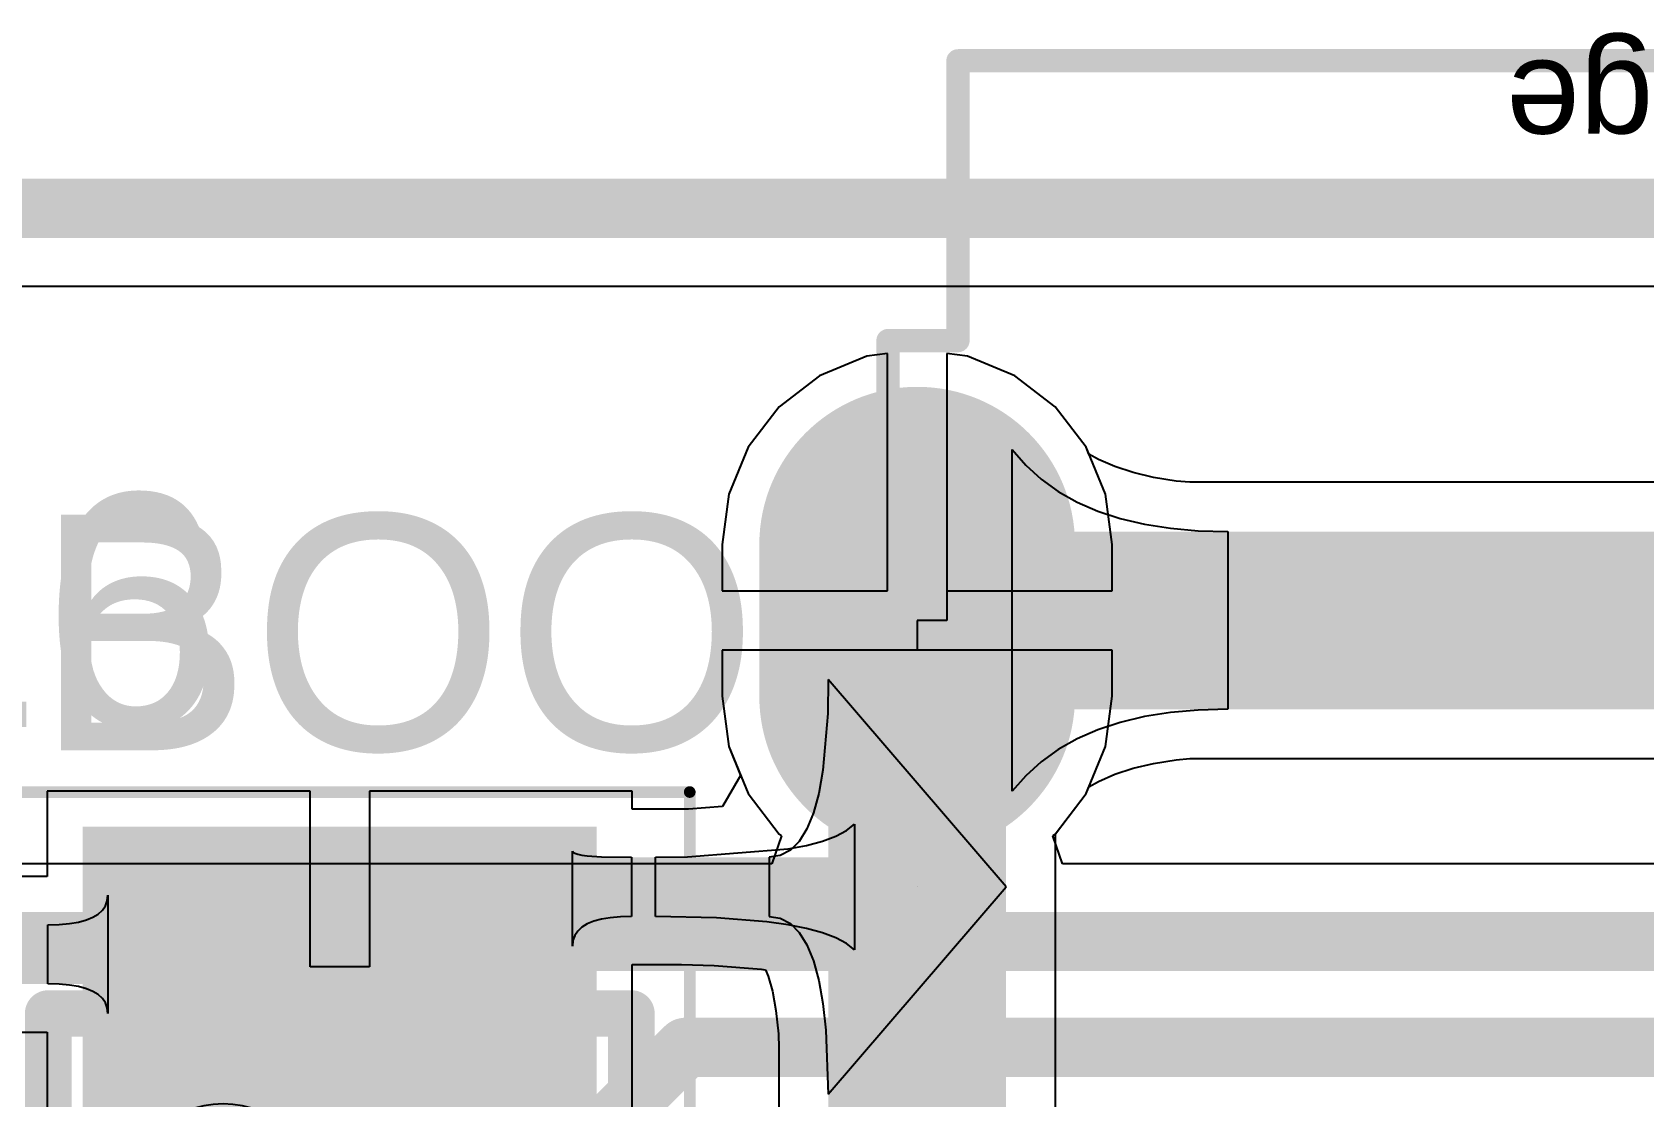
# Model space of a CAD drawing. Header units: inches. Extents: x 1.37 to 4.6, y 1.74 to 5.29.
# Drawn here: x 3.9881 to 4.2601, y 4.895 to 5.0747 of the extents above; entities that cross this region are included whole.
import ezdxf

# ---------------------------------------------------------------- set-up
doc = ezdxf.new("R2010")
doc.units = ezdxf.units.IN
doc.header["$MEASUREMENT"] = 0
for name, color, linetype in [('BottomLayer', 5, 'Continuous'), ('BottomSolder', 6, 'Continuous'), ('KeepOutLayer', 6, 'Continuous'), ('Mechanical13', 56, 'Continuous'), ('Mechanical15', 56, 'Continuous'), ('Mechanical2', 216, 'Continuous'), ('MultiLayer', 9, 'Continuous'), ('PadHoleLayer', 156, 'Continuous'), ('TopLayer', 1, 'Continuous'), ('TopOverlay', 2, 'Continuous'), ('TopPaste', 8, 'Continuous'), ('TopSolder', 216, 'Continuous')]:
    doc.layers.add(name, color=color, linetype=linetype)
doc.styles.add('Arial', font='', dxfattribs={"height": 0.2})
doc.styles.get('Arial').set_extended_font_data('Arial')

# ---------------------------------------------------------------- blocks, each defined once
blk = doc.blocks.new('SODFL4025X160N_186')
at = {"layer": 'TopLayer'}
for points in [[(-0.08661, 0.03937), (-0.04724, 0.03937), (-0.04724, -0.03937), (-0.08661, -0.03937)], [(0.04724, 0.03937), (0.08661, 0.03937), (0.08661, -0.03937), (0.04724, -0.03937)]]:
    blk.add_hatch(color=1, dxfattribs=at).paths.add_polyline_path(points)
at = {"layer": 'TopPaste'}
for points in [[(-0.08268, 0.03543), (-0.05118, 0.03543), (-0.05118, -0.03543), (-0.08268, -0.03543)], [(0.05118, 0.03543), (0.08268, 0.03543), (0.08268, -0.03543), (0.05118, -0.03543)]]:
    blk.add_hatch(color=8, dxfattribs=at).paths.add_polyline_path(points)
at = {"layer": 'TopSolder'}
for points in [[(-0.09061, 0.04337), (-0.04324, 0.04337), (-0.04324, -0.04337), (-0.09061, -0.04337)], [(0.04324, 0.04337), (0.09061, 0.04337), (0.09061, -0.04337), (0.04324, -0.04337)]]:
    blk.add_hatch(color=216, dxfattribs=at).paths.add_polyline_path(points)
at = {"layer": 'KeepOutLayer'}
for points in [[(0.04379, 0.01969, 1), (0.01133, 0.01969, 1)], [(0.01133, 0.01969, 1), (0.01133, 0.01969, 1)], [(0.04379, 0.01969, 1), (0.04379, 0.01969, 1)], [(-0.01133, -0.01969, 1), (-0.04379, -0.01969, 1)], [(-0.04379, -0.01969, 1), (-0.04379, -0.01969, 1)], [(-0.01133, -0.01969, 1), (-0.01133, -0.01969, 1)]]:
    blk.add_lwpolyline(points, format="xyb", close=True, dxfattribs=at)
at = {"layer": 'Mechanical13', "const_width": 0.00787}
for points in [[(-0.05906, 0.04921), (0.05906, 0.04921)], [(-0.05906, 0.04921), (-0.05906, -0.04921)], [(0.05906, 0.04921), (0.05906, -0.04921)], [(-0.05906, -0.04921), (0.05906, -0.04921)]]:
    blk.add_lwpolyline(points, dxfattribs=at)
at = {"layer": 'Mechanical13', "const_width": 0.00394}
for points in [[(-0.06102, 0.04921, 1), (-0.05709, 0.04921, 1)], [(-0.06102, 0.04921, 1), (-0.05709, 0.04921, 1)], [(0.05709, 0.04921, 1), (0.06102, 0.04921, 1)], [(0.05709, 0.04921, 1), (0.06102, 0.04921, 1)], [(-0.06102, -0.04921, 1), (-0.05709, -0.04921, 1)], [(-0.06102, -0.04921, 1), (-0.05709, -0.04921, 1)], [(0.05709, -0.04921, 1), (0.06102, -0.04921, 1)], [(0.05709, -0.04921, 1), (0.06102, -0.04921, 1)]]:
    blk.add_lwpolyline(points, format="xyb", close=True, dxfattribs=at)
at = {"layer": 'Mechanical15', "const_width": 0.00197}
for points in [[(-0.09646, 0.05906), (0.09646, 0.05906)], [(-0.09646, 0.05906), (-0.09646, -0.05906)], [(0.09646, 0.05906), (0.09646, -0.05906)], [(0, 0.01378), (0, -0.01378)], [(-0.01378, 0), (0.01378, 0)], [(-0.09646, -0.05906), (0.09646, -0.05906)]]:
    blk.add_lwpolyline(points, dxfattribs=at)
at = {"layer": 'Mechanical15'}
for points, const_width in [([(-0.09695, 0.05906, 1), (-0.09596, 0.05906, 1)], 0.000984), ([(-0.09695, 0.05906, 1), (-0.09596, 0.05906, 1)], 0.000984), ([(0.09596, 0.05906, 1), (0.09695, 0.05906, 1)], 0.000984), ([(0.09596, 0.05906, 1), (0.09695, 0.05906, 1)], 0.000984), ([(-0.00049, 0.01378, 1), (0.00049, 0.01378, 1)], 0.000984), ([(0.00984, 0, 1), (-0.00984, 0, 1)], 0.00197), ([(-0.01427, 0, 1), (-0.01329, 0, 1)], 0.000984), ([(-0.01033, 0, 1), (-0.00935, 0, 1)], 0.000984), ([(0.00935, 0, 1), (0.01033, 0, 1)], 0.000984), ([(0.01329, 0, 1), (0.01427, 0, 1)], 0.000984), ([(-0.00049, -0.01378, 1), (0.00049, -0.01378, 1)], 0.000984), ([(-0.09695, -0.05906, 1), (-0.09596, -0.05906, 1)], 0.000984), ([(-0.09695, -0.05906, 1), (-0.09596, -0.05906, 1)], 0.000984), ([(0.09596, -0.05906, 1), (0.09695, -0.05906, 1)], 0.000984), ([(0.09596, -0.05906, 1), (0.09695, -0.05906, 1)], 0.000984)]:
    blk.add_lwpolyline(points, format="xyb", close=True, dxfattribs=dict(at, const_width=const_width))
at = {"layer": 'TopOverlay', "const_width": 0.00787}
for points in [[(-0.05906, 0.04921), (0.05906, 0.04921)], [(-0.05906, 0.04921), (-0.05906, 0.04331)], [(0.05906, 0.04921), (0.05906, 0.04331)], [(-0.05906, -0.04331), (-0.05906, -0.04921)], [(0.05906, -0.04331), (0.05906, -0.04921)], [(-0.05906, -0.04921), (0.05906, -0.04921)]]:
    blk.add_lwpolyline(points, dxfattribs=at)
at = {"layer": 'TopOverlay', "const_width": 0.00394}
for points in [[(-0.06102, 0.04921, 1), (-0.05709, 0.04921, 1)], [(-0.06102, 0.04921, 1), (-0.05709, 0.04921, 1)], [(0.05709, 0.04921, 1), (0.06102, 0.04921, 1)], [(0.05709, 0.04921, 1), (0.06102, 0.04921, 1)], [(-0.06102, 0.04331, 1), (-0.05709, 0.04331, 1)], [(0.05709, 0.04331, 1), (0.06102, 0.04331, 1)], [(-0.06102, -0.04331, 1), (-0.05709, -0.04331, 1)], [(0.05709, -0.04331, 1), (0.06102, -0.04331, 1)], [(-0.06102, -0.04921, 1), (-0.05709, -0.04921, 1)], [(-0.06102, -0.04921, 1), (-0.05709, -0.04921, 1)], [(0.05709, -0.04921, 1), (0.06102, -0.04921, 1)], [(0.05709, -0.04921, 1), (0.06102, -0.04921, 1)]]:
    blk.add_lwpolyline(points, format="xyb", close=True, dxfattribs=at)
at = {"layer": 'TopPaste', "const_width": 0.00394}
for points in [[(-0.08268, 0.0315, -0.414214), (-0.07874, 0.03543)], [(-0.05512, 0.03543, -0.414214), (-0.05118, 0.0315)], [(0.05118, 0.0315, -0.414214), (0.05512, 0.03543)], [(0.07874, 0.03543, -0.414214), (0.08268, 0.0315)], [(-0.07874, -0.03543, -0.414214), (-0.08268, -0.0315)], [(-0.05118, -0.0315, -0.414214), (-0.05512, -0.03543)], [(0.05512, -0.03543, -0.414214), (0.05118, -0.0315)], [(0.08268, -0.0315, -0.414214), (0.07874, -0.03543)]]:
    blk.add_lwpolyline(points, format="xyb", dxfattribs=at)
for points in [[(-0.07874, 0.03543), (-0.05512, 0.03543)], [(0.05512, 0.03543), (0.07874, 0.03543)], [(-0.08268, 0.0315), (-0.08268, -0.0315)], [(-0.05118, 0.0315), (-0.05118, -0.0315)], [(0.05118, 0.0315), (0.05118, -0.0315)], [(0.08268, 0.0315), (0.08268, -0.0315)], [(-0.07874, -0.03543), (-0.05512, -0.03543)], [(0.05512, -0.03543), (0.07874, -0.03543)]]:
    blk.add_lwpolyline(points, dxfattribs=at)
at = {"layer": 'TopPaste', "const_width": 0.00197}
for points in [[(-0.07972, 0.03543, 1), (-0.07776, 0.03543, 1)], [(-0.07972, 0.03543, 1), (-0.07776, 0.03543, 1)], [(-0.0561, 0.03543, 1), (-0.05413, 0.03543, 1)], [(-0.0561, 0.03543, 1), (-0.05413, 0.03543, 1)], [(0.05413, 0.03543, 1), (0.0561, 0.03543, 1)], [(0.05413, 0.03543, 1), (0.0561, 0.03543, 1)], [(0.07776, 0.03543, 1), (0.07972, 0.03543, 1)], [(0.07776, 0.03543, 1), (0.07972, 0.03543, 1)], [(-0.08366, 0.0315, 1), (-0.08169, 0.0315, 1)], [(-0.08366, 0.0315, 1), (-0.08169, 0.0315, 1)], [(-0.05217, 0.0315, 1), (-0.0502, 0.0315, 1)], [(-0.05217, 0.0315, 1), (-0.0502, 0.0315, 1)], [(0.0502, 0.0315, 1), (0.05217, 0.0315, 1)], [(0.0502, 0.0315, 1), (0.05217, 0.0315, 1)], [(0.08169, 0.0315, 1), (0.08366, 0.0315, 1)], [(0.08169, 0.0315, 1), (0.08366, 0.0315, 1)], [(-0.08366, -0.0315, 1), (-0.08169, -0.0315, 1)], [(-0.08366, -0.0315, 1), (-0.08169, -0.0315, 1)], [(-0.05217, -0.0315, 1), (-0.0502, -0.0315, 1)], [(-0.05217, -0.0315, 1), (-0.0502, -0.0315, 1)], [(0.0502, -0.0315, 1), (0.05217, -0.0315, 1)], [(0.0502, -0.0315, 1), (0.05217, -0.0315, 1)], [(0.08169, -0.0315, 1), (0.08366, -0.0315, 1)], [(0.08169, -0.0315, 1), (0.08366, -0.0315, 1)], [(-0.07972, -0.03543, 1), (-0.07776, -0.03543, 1)], [(-0.07972, -0.03543, 1), (-0.07776, -0.03543, 1)], [(-0.0561, -0.03543, 1), (-0.05413, -0.03543, 1)], [(-0.0561, -0.03543, 1), (-0.05413, -0.03543, 1)], [(0.05413, -0.03543, 1), (0.0561, -0.03543, 1)], [(0.05413, -0.03543, 1), (0.0561, -0.03543, 1)], [(0.07776, -0.03543, 1), (0.07972, -0.03543, 1)], [(0.07776, -0.03543, 1), (0.07972, -0.03543, 1)]]:
    blk.add_lwpolyline(points, format="xyb", close=True, dxfattribs=at)
at = {"layer": 'TopOverlay', "style": 'Arial'}
blk.add_text('BOOT', height=0.03937, rotation=-90, dxfattribs=at).set_placement((0.10392, 0.05157))
blk = doc.blocks.new('629105150521_188')
at = {"layer": 'BottomLayer'}
h = blk.add_hatch(color=5, dxfattribs=at)
edge = h.paths.add_edge_path()
edge.add_arc((0.15256, -0.04823), 0.02264, 180, 360)
edge.add_line((0.1752, -0.04823), (0.1752, -0.02264))
edge.add_arc((0.15256, -0.02264), 0.02264, 0, 180)
edge.add_line((0.12992, -0.02264), (0.12992, -0.04823))
at = {"layer": 'BottomSolder'}
h = blk.add_hatch(color=6, dxfattribs=at)
edge = h.paths.add_edge_path()
edge.add_arc((0.15256, -0.04823), 0.02664, 180, 360)
edge.add_line((0.1792, -0.04823), (0.1792, -0.02264))
edge.add_arc((0.15256, -0.02264), 0.02664, 0, 180)
edge.add_line((0.12592, -0.02264), (0.12592, -0.04823))
at = {"layer": 'MultiLayer'}
h = blk.add_hatch(color=9, dxfattribs=at)
edge = h.paths.add_edge_path()
edge.add_arc((0.15256, -0.04823), 0.02264, 180, 360)
edge.add_line((0.1752, -0.04823), (0.1752, -0.02264))
edge.add_arc((0.15256, -0.02264), 0.02264, 0, 180)
edge.add_line((0.12992, -0.02264), (0.12992, -0.04823))
at = {"layer": 'PadHoleLayer'}
h = blk.add_hatch(color=156, dxfattribs=at)
edge = h.paths.add_edge_path()
edge.add_arc((0.15256, -0.04823), 0.01083, 180, 360)
edge.add_line((0.16339, -0.04823), (0.16339, -0.02264))
edge.add_arc((0.15256, -0.02264), 0.01083, 0, 180)
edge.add_line((0.14173, -0.02264), (0.14173, -0.04823))
at = {"layer": 'TopLayer'}
h = blk.add_hatch(color=1, dxfattribs=at)
edge = h.paths.add_edge_path()
edge.add_arc((0.15256, -0.04823), 0.02264, 180, 360)
edge.add_line((0.1752, -0.04823), (0.1752, -0.02264))
edge.add_arc((0.15256, -0.02264), 0.02264, 0, 180)
edge.add_line((0.12992, -0.02264), (0.12992, -0.04823))
at = {"layer": 'TopSolder'}
h = blk.add_hatch(color=216, dxfattribs=at)
edge = h.paths.add_edge_path()
edge.add_arc((0.15256, -0.04823), 0.02664, 180, 360)
edge.add_line((0.1792, -0.04823), (0.1792, -0.02264))
edge.add_arc((0.15256, -0.02264), 0.02664, 0, 180)
edge.add_line((0.12592, -0.02264), (0.12592, -0.04823))
at = {"layer": 'Mechanical13', "const_width": 0.00394}
for points in [[(0.15748, 0.12992), (0.15748, -0.08268)], [(0.14567, -0.08268), (0.14567, -0.12992)], [(0.15748, -0.08268), (0.14567, -0.08268)], [(0.14567, -0.12992), (-0.14567, -0.12992)]]:
    blk.add_lwpolyline(points, dxfattribs=at)
at = {"layer": 'Mechanical13', "const_width": 0.00197}
for points in [[(0.14469, -0.08268, 1), (0.14665, -0.08268, 1)], [(0.14469, -0.08268, 1), (0.14665, -0.08268, 1)], [(0.1565, -0.08268, 1), (0.15846, -0.08268, 1)], [(0.1565, -0.08268, 1), (0.15846, -0.08268, 1)], [(0.14469, -0.12992, 1), (0.14665, -0.12992, 1)], [(0.14469, -0.12992, 1), (0.14665, -0.12992, 1)]]:
    blk.add_lwpolyline(points, format="xyb", close=True, dxfattribs=at)
at = {"layer": 'Mechanical2', "const_width": 0.00394}
blk.add_lwpolyline([(0.14567, -0.1063), (-0.14567, -0.1063)], dxfattribs=at)
at = {"layer": 'Mechanical2', "const_width": 0.00197}
blk.add_lwpolyline([(0.14469, -0.1063, 1), (0.14665, -0.1063, 1)], format="xyb", close=True, dxfattribs=at)
at = {"layer": 'TopOverlay', "const_width": 0.00787}
blk.add_lwpolyline([(0.15748, 0.06496), (0.15748, 0.01181)], dxfattribs=at)
at = {"layer": 'TopOverlay', "const_width": 0.00394}
blk.add_lwpolyline([(0.15551, 0.01181, 1), (0.15945, 0.01181, 1)], format="xyb", close=True, dxfattribs=at)
at = {"layer": 'Mechanical2', "style": 'Arial'}
blk.add_text('PCB Edge', height=0.016, dxfattribs=at).set_placement((-0.05118, -0.12992))

msp = doc.modelspace()

# ---------------------------------------------------------------- linework, layer by layer
at = {"layer": 'BottomLayer'}
for p, q in [((1.97578, 5.03187), (4.49687, 5.03187)), ((4.12892, 5.02003), (4.12098, 5.01674)), ((4.13244, 5.02049), (4.12892, 5.02003)), ((4.13244, 4.98043), (4.13244, 5.02049)), ((4.14596, 5.02003), (4.14244, 5.02049)), ((4.14244, 5.02049), (4.14244, 4.98043)), ((4.1539, 5.01674), (4.14596, 5.02003)), ((4.12098, 5.01674), (4.11416, 5.01151)), ((4.16072, 5.01151), (4.1539, 5.01674)), ((4.11416, 5.01151), (4.10893, 5.00469)), ((4.16595, 5.00469), (4.16072, 5.01151)), ((4.10893, 5.00469), (4.10564, 4.99675)), ((4.16924, 4.99675), (4.16595, 5.00469)), ((4.10564, 4.99675), (4.10452, 4.98823)), ((4.17036, 4.98823), (4.16924, 4.99675)), ((4.10452, 4.98823), (4.10452, 4.98043)), ((4.17036, 4.98043), (4.17036, 4.98823)), ((4.10452, 4.98043), (4.13244, 4.98043)), ((4.14244, 4.98043), (4.17036, 4.98043)), ((4.13744, 4.97043), (4.10452, 4.97043)), ((4.10452, 4.97043), (4.10452, 4.96264)), ((4.17036, 4.97043), (4.13744, 4.97043)), ((4.17036, 4.96264), (4.17036, 4.97043)), ((4.10452, 4.96264), (4.10564, 4.95412)), ((4.16924, 4.95412), (4.17036, 4.96264)), ((4.10564, 4.95412), (4.10893, 4.94618)), ((4.16595, 4.94618), (4.16924, 4.95412)), ((4.10893, 4.94618), (4.11416, 4.93936)), ((4.16072, 4.93936), (4.16595, 4.94618)), ((4.11453, 4.93908), (4.11292, 4.93435)), ((4.11416, 4.93936), (4.11453, 4.93908)), ((4.16035, 4.93908), (4.16072, 4.93936)), ((4.16196, 4.93435), (4.16035, 4.93908)), ((4.11292, 4.93435), (3.72422, 4.93435)), ((4.41804, 4.93435), (4.16196, 4.93435))]:
    msp.add_line(p, q, dxfattribs=at)
at = {"layer": 'BottomLayer', "const_width": 0.01}
for points in [[(3.71878, 4.92122), (4.44878, 4.92122)], [(4.04, 4.845), (4.09835, 4.90335)], [(4.09835, 4.90335), (4.27165, 4.90335)]]:
    msp.add_lwpolyline(points, dxfattribs=at)
at = {"layer": 'BottomLayer', "const_width": 0.005}
msp.add_lwpolyline([(4.09585, 4.90335, 1), (4.10085, 4.90335, 1)], format="xyb", close=True, dxfattribs=at)
msp.add_lwpolyline([(4.09585, 4.90335, 1), (4.10085, 4.90335, 1)], format="xyb", close=True, dxfattribs=at)
at = {"layer": 'KeepOutLayer', "const_width": 0.01}
msp.add_lwpolyline([(1.38, 5.045), (4.51, 5.045)], dxfattribs=at)
at = {"layer": 'TopLayer'}
for p, q in [((2.90822, 5.03187), (4.49687, 5.03187)), ((4.12892, 5.02003), (4.12098, 5.01674)), ((4.13244, 5.02049), (4.12892, 5.02003)), ((4.13244, 4.98043), (4.13244, 5.02049)), ((4.14596, 5.02003), (4.14244, 5.02049)), ((4.14244, 5.02049), (4.14244, 4.97543)), ((4.1539, 5.01674), (4.14596, 5.02003)), ((4.12098, 5.01674), (4.11416, 5.01151)), ((4.16072, 5.01151), (4.1539, 5.01674)), ((4.11416, 5.01151), (4.10893, 5.00469)), ((4.16595, 5.00469), (4.16072, 5.01151)), ((4.10893, 5.00469), (4.10564, 4.99675)), ((4.1535, 4.94658), (4.1535, 5.00429)), ((4.1535, 5.00429), (4.15578, 5.00166)), ((4.16644, 5.0035), (4.16595, 5.00469)), ((4.15578, 5.00166), (4.15836, 4.9993)), ((4.16802, 5.00261), (4.16644, 5.0035)), ((4.17078, 5.0014), (4.16802, 5.00261)), ((4.15836, 4.9993), (4.16124, 4.99722)), ((4.17388, 5.00038), (4.17078, 5.0014)), ((4.17734, 4.99956), (4.17388, 5.00038)), ((4.18116, 4.99896), (4.17734, 4.99956)), ((4.18347, 4.99876), (4.18116, 4.99896)), ((4.10564, 4.99675), (4.10452, 4.98823)), ((4.16124, 4.99722), (4.16442, 4.99542)), ((4.39653, 4.99876), (4.18347, 4.99876)), ((4.16442, 4.99542), (4.16791, 4.9939)), ((4.16791, 4.9939), (4.17169, 4.99265)), ((4.17169, 4.99265), (4.17578, 4.99168)), ((4.17578, 4.99168), (4.18017, 4.99099)), ((4.18017, 4.99099), (4.18487, 4.99057)), ((4.10452, 4.98823), (4.10452, 4.98043)), ((4.18487, 4.99057), (4.18986, 4.99043)), ((4.18986, 4.99043), (4.18986, 4.96043)), ((4.10452, 4.98043), (4.13244, 4.98043)), ((4.14244, 4.97543), (4.13744, 4.97543)), ((4.13744, 4.97543), (4.13744, 4.97043)), ((4.13744, 4.97043), (4.10452, 4.97043)), ((4.10452, 4.97043), (4.10452, 4.96264)), ((4.12244, 4.96543), (4.12234, 4.95973)), ((4.15244, 4.93043), (4.12244, 4.96543)), ((4.10452, 4.96264), (4.10564, 4.95412)), ((4.12234, 4.95973), (4.12154, 4.95013)), ((4.17169, 4.95822), (4.16791, 4.95697)), ((4.17578, 4.95919), (4.17169, 4.95822)), ((4.18017, 4.95988), (4.17578, 4.95919)), ((4.18487, 4.96029), (4.18017, 4.95988)), ((4.18986, 4.96043), (4.18487, 4.96029)), ((4.16442, 4.95545), (4.16124, 4.95364)), ((4.16791, 4.95697), (4.16442, 4.95545)), ((4.10564, 4.95412), (4.10765, 4.94927)), ((4.16124, 4.95364), (4.15836, 4.95157)), ((4.12154, 4.95013), (4.12084, 4.94623)), ((4.15836, 4.95157), (4.15578, 4.94921)), ((4.17078, 4.94946), (4.17388, 4.95048)), ((4.17388, 4.95048), (4.17734, 4.9513)), ((4.17734, 4.9513), (4.18116, 4.95191)), ((4.18116, 4.95191), (4.18347, 4.95211)), ((4.18347, 4.95211), (4.39653, 4.95211)), ((4.10765, 4.94927), (4.10457, 4.94401)), ((4.15578, 4.94921), (4.1535, 4.94658)), ((4.16595, 4.94618), (4.16644, 4.94736)), ((4.16644, 4.94736), (4.16802, 4.94825)), ((4.16802, 4.94825), (4.17078, 4.94946)), ((4.035, 4.94661), (3.99063, 4.94661)), ((3.99063, 4.94661), (3.99063, 4.93217)), ((4.035, 4.91693), (4.035, 4.94661)), ((4.08937, 4.94661), (4.045, 4.94661)), ((4.045, 4.94661), (4.045, 4.91693)), ((4.08937, 4.94356), (4.08937, 4.94661)), ((4.12084, 4.94623), (4.11994, 4.94293)), ((4.16076, 4.93942), (4.16595, 4.94618)), ((4.09887, 4.94356), (4.08937, 4.94356)), ((4.10457, 4.94401), (4.09887, 4.94356)), ((4.11994, 4.94293), (4.11884, 4.94023)), ((4.11884, 4.94023), (4.11754, 4.93813)), ((4.12146, 4.93818), (4.1237, 4.93903)), ((4.12146, 4.93818), (4.1237, 4.93903)), ((4.1237, 4.93903), (4.12549, 4.93998)), ((4.1237, 4.93903), (4.12549, 4.93998)), ((4.12549, 4.93998), (4.12684, 4.94105)), ((4.12549, 4.93998), (4.12684, 4.94105)), ((4.12684, 4.94105), (4.12684, 4.91982)), ((4.12684, 4.94105), (4.12684, 4.91982)), ((4.16076, 4.8879), (4.16076, 4.93942)), ((4.07925, 4.92043), (4.07925, 4.93649)), ((4.07925, 4.93649), (4.07935, 4.93629)), ((4.07935, 4.93629), (4.07965, 4.93611)), ((4.09866, 4.93549), (4.11565, 4.93684)), ((4.09866, 4.93549), (4.11565, 4.93684)), ((4.11604, 4.93663), (4.11434, 4.93573)), ((4.11565, 4.93684), (4.11878, 4.93745)), ((4.11565, 4.93684), (4.11878, 4.93745)), ((4.11754, 4.93813), (4.11604, 4.93663)), ((4.11878, 4.93745), (4.12146, 4.93818)), ((4.11878, 4.93745), (4.12146, 4.93818)), ((4.07965, 4.93611), (4.08015, 4.93595)), ((4.08015, 4.93595), (4.08085, 4.93582)), ((4.08085, 4.93582), (4.08175, 4.9357)), ((4.08175, 4.9357), (4.08415, 4.93553)), ((4.08415, 4.93553), (4.08925, 4.93543)), ((4.08925, 4.93543), (4.08925, 4.92543)), ((4.0933, 4.93543), (4.09866, 4.93549)), ((4.0933, 4.93543), (4.09866, 4.93549)), ((4.0933, 4.92543), (4.0933, 4.93543)), ((4.0933, 4.92543), (4.0933, 4.93543)), ((4.11434, 4.93573), (4.11244, 4.93543)), ((4.11244, 4.93543), (4.11244, 4.92543)), ((3.99063, 4.93217), (3.97146, 4.93217)), ((4.00047, 4.92725), (4.00077, 4.9281)), ((4.00077, 4.9281), (4.00087, 4.92905)), ((4.00087, 4.92905), (4.00087, 4.90905)), ((4.12244, 4.89543), (4.15244, 4.93043)), ((4.13744, 4.93043), (4.13744, 4.93043)), ((4.13744, 4.93043), (4.13744, 4.93043)), ((4.13744, 4.93043), (4.13744, 4.93043)), ((4.15244, 4.93043), (4.15244, 4.93043)), ((4.15244, 4.93043), (4.15244, 4.93043)), ((4.15244, 4.93043), (4.15244, 4.93043)), ((4.15244, 4.93043), (4.15244, 4.93043)), ((4.15244, 4.93043), (4.15244, 4.93043)), ((4.15244, 4.93043), (4.15244, 4.93043)), ((4.15244, 4.93043), (4.15244, 4.93043)), ((4.15244, 4.93043), (4.15244, 4.93043)), ((4.15244, 4.93043), (4.15244, 4.93043)), ((4.15244, 4.93043), (4.15244, 4.93043)), ((3.99834, 4.9253), (3.99925, 4.92585)), ((3.99925, 4.92585), (3.99996, 4.9265)), ((3.99996, 4.9265), (4.00047, 4.92725)), ((4.08735, 4.92538), (4.08565, 4.92523)), ((4.08925, 4.92543), (4.08735, 4.92538)), ((4.10358, 4.92521), (4.0933, 4.92543)), ((4.10358, 4.92521), (4.0933, 4.92543)), ((4.11244, 4.92543), (4.11434, 4.92513)), ((3.99075, 4.92405), (3.99267, 4.9241)), ((3.99075, 4.91405), (3.99075, 4.92405)), ((3.99267, 4.9241), (3.99439, 4.92425)), ((3.99439, 4.92425), (3.99591, 4.9245)), ((3.99591, 4.9245), (3.99723, 4.92485)), ((3.99723, 4.92485), (3.99834, 4.9253)), ((4.08015, 4.92298), (4.07965, 4.92223)), ((4.08085, 4.92363), (4.08015, 4.92298)), ((4.08175, 4.92418), (4.08085, 4.92363)), ((4.08285, 4.92463), (4.08175, 4.92418)), ((4.08415, 4.92498), (4.08285, 4.92463)), ((4.08565, 4.92523), (4.08415, 4.92498)), ((4.11207, 4.92453), (4.10358, 4.92521)), ((4.11207, 4.92453), (4.10358, 4.92521)), ((4.11565, 4.92403), (4.11207, 4.92453)), ((4.11565, 4.92403), (4.11207, 4.92453)), ((4.11434, 4.92513), (4.11604, 4.92423)), ((4.11878, 4.92341), (4.11565, 4.92403)), ((4.11878, 4.92341), (4.11565, 4.92403)), ((4.11604, 4.92423), (4.11754, 4.92273)), ((4.11754, 4.92273), (4.11884, 4.92063)), ((4.12146, 4.92268), (4.11878, 4.92341)), ((4.12146, 4.92268), (4.11878, 4.92341)), ((4.1237, 4.92184), (4.12146, 4.92268)), ((4.1237, 4.92184), (4.12146, 4.92268)), ((4.07935, 4.92138), (4.07925, 4.92043)), ((4.07965, 4.92223), (4.07935, 4.92138)), ((4.11884, 4.92063), (4.11994, 4.91793)), ((4.12549, 4.92089), (4.1237, 4.92184)), ((4.12549, 4.92089), (4.1237, 4.92184)), ((4.12684, 4.91982), (4.12549, 4.92089)), ((4.12684, 4.91982), (4.12549, 4.92089)), ((4.08937, 4.88724), (4.08937, 4.91731)), ((4.08937, 4.91731), (4.09769, 4.91731)), ((4.09769, 4.91731), (4.10317, 4.91719)), ((4.11994, 4.91793), (4.12084, 4.91463)), ((4.045, 4.91693), (4.035, 4.91693)), ((4.10317, 4.91719), (4.11119, 4.91655)), ((4.11119, 4.91655), (4.11187, 4.91645)), ((4.11187, 4.91645), (4.11232, 4.91535)), ((4.11232, 4.91535), (4.113, 4.91286)), ((4.12084, 4.91463), (4.12154, 4.91073)), ((3.99267, 4.914), (3.99075, 4.91405)), ((3.99439, 4.91385), (3.99267, 4.914)), ((3.99591, 4.9136), (3.99439, 4.91385)), ((3.99723, 4.91325), (3.99591, 4.9136)), ((3.99834, 4.9128), (3.99723, 4.91325)), ((3.99925, 4.91225), (3.99834, 4.9128)), ((3.99996, 4.9116), (3.99925, 4.91225)), ((4.113, 4.91286), (4.11359, 4.90958)), ((4.00047, 4.91085), (3.99996, 4.9116)), ((4.00077, 4.91), (4.00047, 4.91085)), ((4.00087, 4.90905), (4.00077, 4.91)), ((4.11359, 4.90958), (4.11403, 4.90564)), ((4.12154, 4.91073), (4.12204, 4.90623)), ((3.97146, 4.90592), (3.99063, 4.90592)), ((3.99063, 4.90592), (3.99063, 4.88724)), ((4.11403, 4.90564), (4.11412, 4.90322)), ((4.12204, 4.90623), (4.12244, 4.89543)), ((4.11412, 4.90322), (4.11412, 4.87986))]:
    msp.add_line(p, q, dxfattribs=at)
for points, const_width in [([(4.13744, 4.93043), (4.13744, 4.97543)], 0.03), ([(4.13744, 4.97543), (4.44256, 4.97543)], 0.03), ([(4.13744, 4.86171), (4.13744, 4.93043)], 0.03), ([(4.03597, 4.91905), (4.04735, 4.93043)], 0.01), ([(4.04735, 4.93043), (4.13744, 4.93043)], 0.01), ([(3.94572, 4.91905), (4.03597, 4.91905)], 0.01)]:
    msp.add_lwpolyline(points, dxfattribs=dict(at, const_width=const_width))
for points, const_width in [([(4.12994, 4.97543, 1), (4.14494, 4.97543, 1)], 0.015), ([(4.12994, 4.97543, 1), (4.14494, 4.97543, 1)], 0.015), ([(4.12994, 4.93043, 1), (4.14494, 4.93043, 1)], 0.015), ([(4.12994, 4.93043, 1), (4.14494, 4.93043, 1)], 0.015), ([(4.04485, 4.93043, 1), (4.04985, 4.93043, 1)], 0.005), ([(4.04485, 4.93043, 1), (4.04985, 4.93043, 1)], 0.005), ([(4.13494, 4.93043, 1), (4.13994, 4.93043, 1)], 0.005), ([(4.03347, 4.91905, 1), (4.03847, 4.91905, 1)], 0.005), ([(4.03347, 4.91905, 1), (4.03847, 4.91905, 1)], 0.005)]:
    msp.add_lwpolyline(points, format="xyb", close=True, dxfattribs=dict(at, const_width=const_width))

# ---------------------------------------------------------------- block references
for name, p, rotation in [('629105150521_188', (4.29, 4.94), 180), ('SODFL4025X160N_186', (4.04, 4.85), 90)]:
    msp.add_blockref(name, p, dxfattribs=dict(rotation=rotation))

# ---------------------------------------------------------------- texts
at = {"layer": 'TopOverlay', "style": 'Arial'}
for s, p in [('C16', (3.91946, 4.95742)), ('BOOT', (3.98843, 4.9535))]:
    msp.add_text(s, height=0.03937, dxfattribs=at).set_placement(p)

doc.saveas('drawing.dxf')
